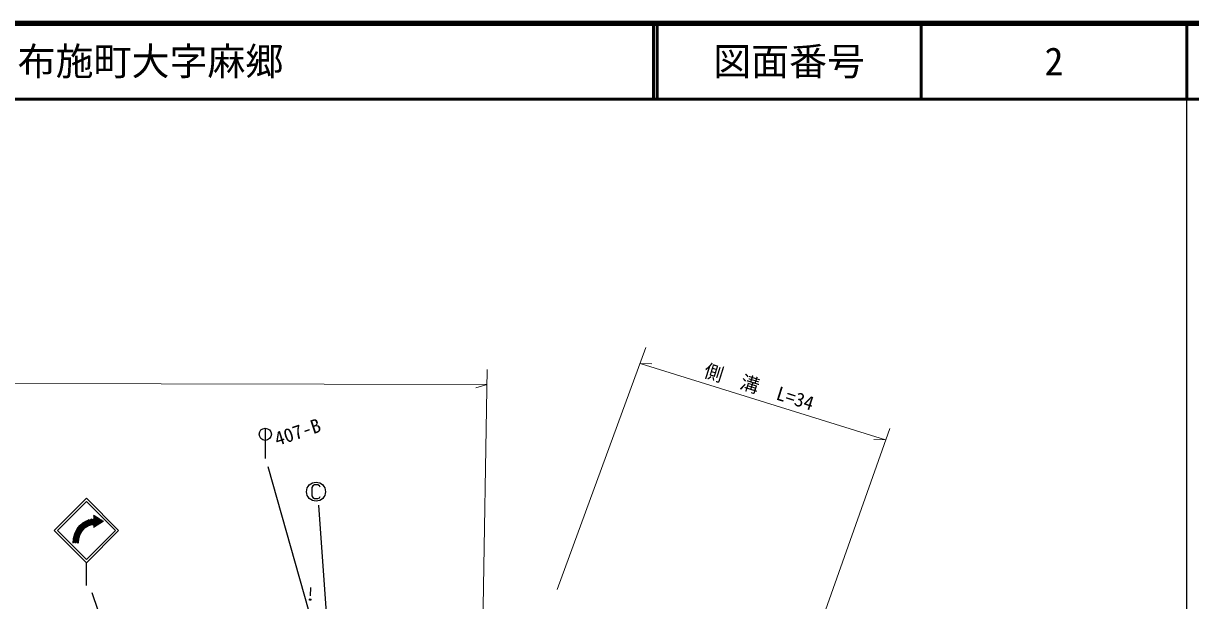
# Model space of a CAD drawing. Units: millimetres, scale not verified. Extents: x 40000 to 680000, y 20000 to 380000.
# Drawn here: x 425783 to 579500, y 304008 to 380000 of the extents above; entities that cross this region are included whole.
import ezdxf
from ezdxf.enums import TextEntityAlignment as Align

# ---------------------------------------------------------------- set-up
doc = ezdxf.new("R2010")
doc.units = ezdxf.units.MM
doc.header["$LTSCALE"] = 1000
for name, color, linetype, lineweight in [('M-BGD', 7, 'Continuous', 25), ('M-BGD-EXST', 7, 'Continuous', 25), ('M-STR-HTXT', 7, 'Continuous', 13), ('M-STR-STRC', 7, 'Continuous', 25), ('M-TTL', 2, 'Continuous', 140), ('M-TTL-BAND', 7, 'Continuous', 25), ('M-TTL-LINE', 7, 'Continuous', 50)]:
    doc.layers.add(name, color=color, linetype=linetype, lineweight=lineweight)
doc.layers.add('M-TTL-TXT', color=7, linetype='Continuous')
doc.styles.add('ＭＳ ゴシック', font='')
doc.styles.get('ＭＳ ゴシック').set_extended_font_data('MS Gothic')

msp = doc.modelspace()

# ---------------------------------------------------------------- linework, layer by layer
at = {"layer": 'M-BGD'}
msp.add_line((463582, 304650), (463640, 305725), dxfattribs=at)
msp.add_circle((463555, 304150), 100, dxfattribs=at)
at = {"layer": 'M-BGD-EXST'}
for p, q in [((463925, 319103), (463775, 318903)), ((463775, 318903), (463775, 317803)), ((464125, 319253), (463925, 319103)), ((464575, 319253), (464125, 319253)), ((464775, 319103), (464575, 319253)), ((464875, 318953), (464775, 319103)), ((463775, 317803), (463925, 317603)), ((463925, 317603), (464125, 317453)), ((464125, 317453), (464575, 317453)), ((464575, 317453), (464775, 317553)), ((464775, 317553), (464875, 317703)), ((464661, 316590), (466042, 296804))]:
    msp.add_line(p, q, dxfattribs=at)
msp.add_circle((464325, 318353), 1250, dxfattribs=at)
at = {"layer": 'M-STR-HTXT'}
for p, q in [((507764, 337316), (496069, 305490)), ((507000, 335236), (508557, 335193)), ((507000, 335236), (539322, 325198)), ((486269, 299448), (486882, 334418)), ((310953, 332872), (486848, 332439)), ((486848, 332439), (485347, 332023)), ((539904, 326683), (528183, 293603)), ((539322, 325198), (537765, 325242))]:
    msp.add_line(p, q, dxfattribs=at)
at = {"layer": 'M-STR-STRC'}
for p, q in [((457640, 326707), (457640, 322707)), ((457989, 321651), (465045, 296650)), ((429848, 313242), (434090, 317484)), ((434090, 317060), (430272, 313242)), ((434090, 317484), (438333, 313242)), ((437909, 313242), (434090, 317060)), ((435118, 315242), (435040, 315192)), ((435238, 315164), (435040, 315037)), ((435719, 314855), (432563, 312827)), ((435599, 314933), (432655, 313040)), ((435479, 315010), (432762, 313263)), ((434785, 314718), (432907, 313511)), ((434451, 314658), (433135, 313813)), ((435839, 314778), (434578, 313967)), ((435959, 314701), (434914, 314028)), ((435358, 315087), (435040, 314883)), ((436080, 314624), (435040, 313955)), ((436200, 314546), (435040, 313801)), ((436320, 314469), (435040, 313646)), ((434090, 308999), (429848, 313242)), ((430272, 313242), (434090, 309423)), ((433080, 312077), (432340, 311602)), ((433114, 312254), (432343, 311758)), ((433169, 312443), (432351, 311917)), ((433236, 312641), (432376, 312088)), ((433327, 312854), (432404, 312261)), ((433478, 313106), (432444, 312441)), ((433700, 313403), (432497, 312629)), ((438333, 313242), (434090, 308999)), ((434090, 309423), (437909, 313242)), ((433053, 311905), (432565, 311592)), ((433046, 311746), (432806, 311592)), ((434090, 305999), (434090, 308999)), ((434792, 305080), (439081, 292564))]:
    msp.add_line(p, q, dxfattribs=at)
for points in [[(432340, 311592), (432389, 312188), (432603, 312946), (432866, 313460), (433209, 313906), (433618, 314269), (434078, 314535), (435040, 314742)], [(433040, 311592), (433100, 312186), (433275, 312744), (433556, 313234), (433926, 313626), (434361, 313896), (434838, 314029), (435040, 314042)]]:
    msp.add_lwpolyline(points, dxfattribs=at)
msp.add_circle((457640, 325907), 800, dxfattribs=at)
at = {"layer": 'M-TTL'}
msp.add_line((680000, 380000), (40000, 380000), dxfattribs=at)
at = {"layer": 'M-TTL-BAND'}
msp.add_line((579000, 20000), (579000, 370000), dxfattribs=at)
at = {"layer": 'M-TTL-LINE'}
for p, q in [((508747, 380000), (508747, 370000)), ((509247, 380000), (509247, 370000)), ((543997, 380000), (543997, 370000)), ((579000, 380000), (579000, 370000)), ((40000, 370000), (680000, 370000))]:
    msp.add_line(p, q, dxfattribs=at)

# ---------------------------------------------------------------- texts
at = {"layer": 'M-STR-HTXT', "style": 'ＭＳ ゴシック'}
msp.add_text('側\u3000溝\u3000L=34', height=1833, rotation=342.5, dxfattribs=at).set_placement((515075, 333001), align=Align.BOTTOM_LEFT)
at = {"layer": 'M-STR-STRC', "style": 'ＭＳ ゴシック'}
msp.add_text('407-B', height=1833, rotation=18.4, dxfattribs=at).set_placement((459399, 323828), align=Align.BOTTOM_LEFT)
at = {"layer": 'M-TTL-TXT', "style": 'ＭＳ ゴシック'}
msp.add_text('熊毛郡田布施町大字麻郷', height=3666, dxfattribs=at).set_placement((405024, 375000), align=Align.MIDDLE_LEFT)
for s, p in [('図面番号', (526622, 375000)), ('2', (561497, 375000))]:
    msp.add_text(s, height=3666, dxfattribs=at).set_placement(p, align=Align.MIDDLE_CENTER)

doc.saveas('drawing.dxf')
